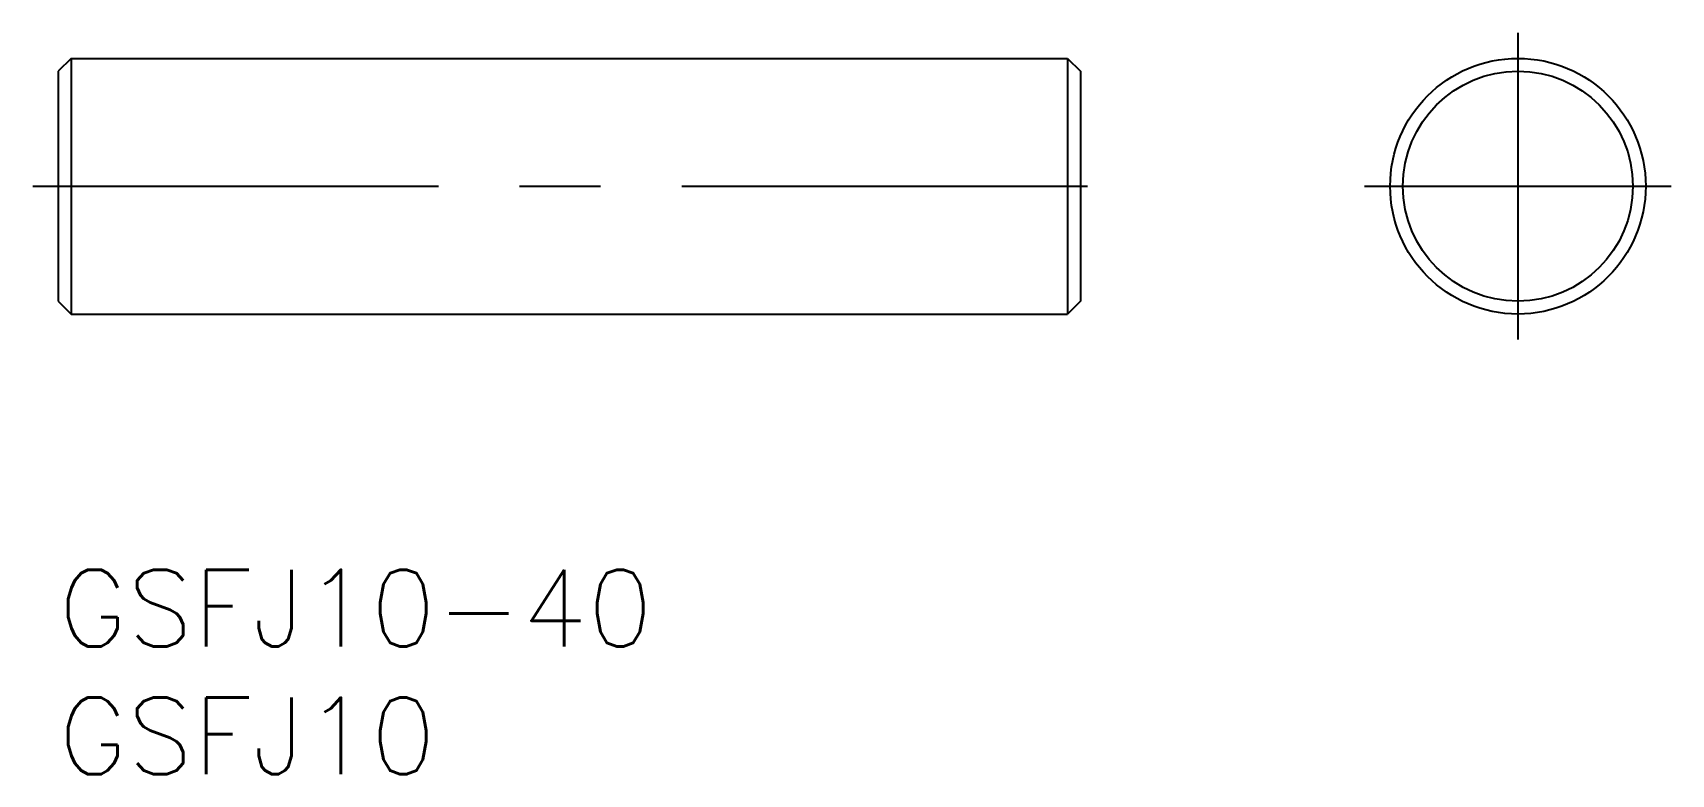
# Model space of a CAD drawing. Extents: x -1 to 63.1, y -8 to 21.
import ezdxf

# ---------------------------------------------------------------- set-up
doc = ezdxf.new("R2010")
doc.units = 0
doc.header["$LTSCALE"] = 0.5
doc.linetypes.add('CENTER', pattern=[50.8, 31.75, -6.35, 6.35, -6.35])
for name, color, linetype in [('MSM_CENTER', 1, 'CENTER'), ('MSM_CONTINUOUS', 7, 'CONTINUOUS'), ('MSM_PART_NUMBER', 7, 'CONTINUOUS')]:
    doc.layers.add(name, color=color, linetype=linetype)
doc.styles.get("Standard").update_dxf_attribs({"font": 'txt.shx', "height": 3, "bigfont": 'bigfont.shx'})

# ---------------------------------------------------------------- blocks, each defined once
blk = doc.blocks.new('*U7')
at = {"layer": 'MSM_PART_NUMBER'}
blk.add_text('GSFJ10-40', height=3, dxfattribs=at).set_placement((0, -3))
blk = doc.blocks.new('*U8')
at = {"layer": 'MSM_PART_NUMBER'}
blk.add_text('GSFJ10', height=3, dxfattribs=at).set_placement((0, -8))

msp = doc.modelspace()

# ---------------------------------------------------------------- linework, layer by layer
at = {"layer": 'MSM_CENTER'}
for p, q in [((57.125, 21), (57.125, 9)), ((-1, 15), (41, 15)), ((51.125, 15), (63.125, 15))]:
    msp.add_line(p, q, dxfattribs=at)
at = {"layer": 'MSM_CONTINUOUS'}
for p, q in [((0.5, 20), (0, 19.5)), ((0.5, 20), (39.5, 20)), ((0.5, 20), (0.5, 10)), ((39.5, 20), (40, 19.5)), ((39.5, 20), (39.5, 10)), ((0, 19.5), (0, 10.5)), ((40, 19.5), (40, 10.5)), ((0, 10.5), (0.5, 10)), ((40, 10.5), (39.5, 10)), ((0.5, 10), (39.5, 10))]:
    msp.add_line(p, q, dxfattribs=at)
for radius in [5, 4.5]:
    msp.add_circle((57.125, 15), radius, dxfattribs=at)

# ---------------------------------------------------------------- block references
for name in ['*U7', '*U8']:
    msp.add_blockref(name, (0, 0), dxfattribs=at)

doc.saveas('drawing.dxf')
